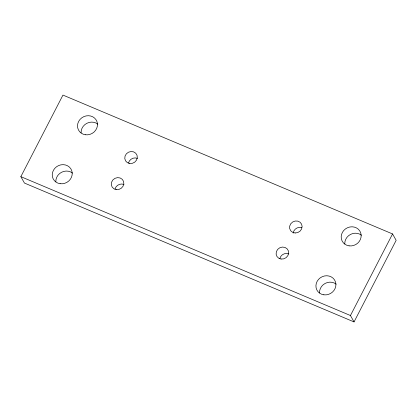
<?xml version="1.0" encoding="UTF-8"?>
<svg xmlns="http://www.w3.org/2000/svg" width="417" height="417" viewBox="0 0 417 417"><rect width="100%" height="100%" fill="white"/><g stroke="black" fill="none" stroke-linecap="round" stroke-linejoin="round"><path stroke-width="0.63" d="M20.85 176.662L62.951 95.076L392.559 233.942L396.15 240.338L354.049 321.924L24.441 183.058L20.85 176.662L350.457 315.528L354.049 321.924M350.457 315.528L392.559 233.942M319.526 292.88A10.18 9.377 -29.3 0 1 325.218 283.383A10.18 9.377 -29.3 0 1 336.201 284.18M344.786 243.929A10.18 9.377 -29.3 0 1 350.478 234.432A10.18 9.377 -29.3 0 1 361.466 235.23M81.101 132.835A10.18 9.377 -29.3 0 1 86.788 123.338A10.18 9.377 -29.3 0 1 97.776 124.136M55.842 181.786A10.18 9.377 -29.3 0 1 61.528 172.289A10.18 9.377 -29.3 0 1 72.516 173.086M279.807 258.623A6.411 5.906 -29.3 0 1 288.825 253.922M293.177 233.129A6.411 5.906 -29.3 0 1 301.71 227.604M115.003 189.193A6.411 5.906 -29.3 0 1 124.021 184.486M128.478 163.083A6.411 5.906 -29.3 0 1 137.49 158.382M323.832 294.809A10.18 9.377 -29.3 0 0 335.424 281.746A10.18 9.377 -29.3 0 0 318.499 279.421A10.18 9.377 -29.3 0 0 323.832 294.809M349.092 245.853A10.18 9.377 -29.3 0 0 360.689 232.795A10.18 9.377 -29.3 0 0 343.759 230.471A10.18 9.377 -29.3 0 0 349.092 245.853M85.402 134.759A10.18 9.377 -29.3 0 0 96.999 121.696A10.18 9.377 -29.3 0 0 80.074 119.377A10.18 9.377 -29.3 0 0 85.402 134.759M60.142 183.709A10.18 9.377 -29.3 0 0 71.74 170.652A10.18 9.377 -29.3 0 0 54.809 168.327A10.18 9.377 -29.3 0 0 60.142 183.709M281.058 259.04A6.411 5.906 -29.3 0 0 288.356 250.82A6.411 5.906 -29.3 0 0 277.701 249.356A6.411 5.906 -29.3 0 0 281.058 259.04M295.163 232.988A6.411 5.906 -29.3 0 0 301.6 224.153A6.411 5.906 -29.3 0 0 290.769 223.752A6.411 5.906 -29.3 0 0 295.163 232.988M116.249 189.61A6.411 5.906 -29.3 0 0 123.552 181.385A6.411 5.906 -29.3 0 0 112.898 179.92A6.411 5.906 -29.3 0 0 116.249 189.61M129.723 163.5A6.411 5.906 -29.3 0 0 137.026 155.275A6.411 5.906 -29.3 0 0 126.367 153.816A6.411 5.906 -29.3 0 0 129.723 163.5"/></g></svg>
